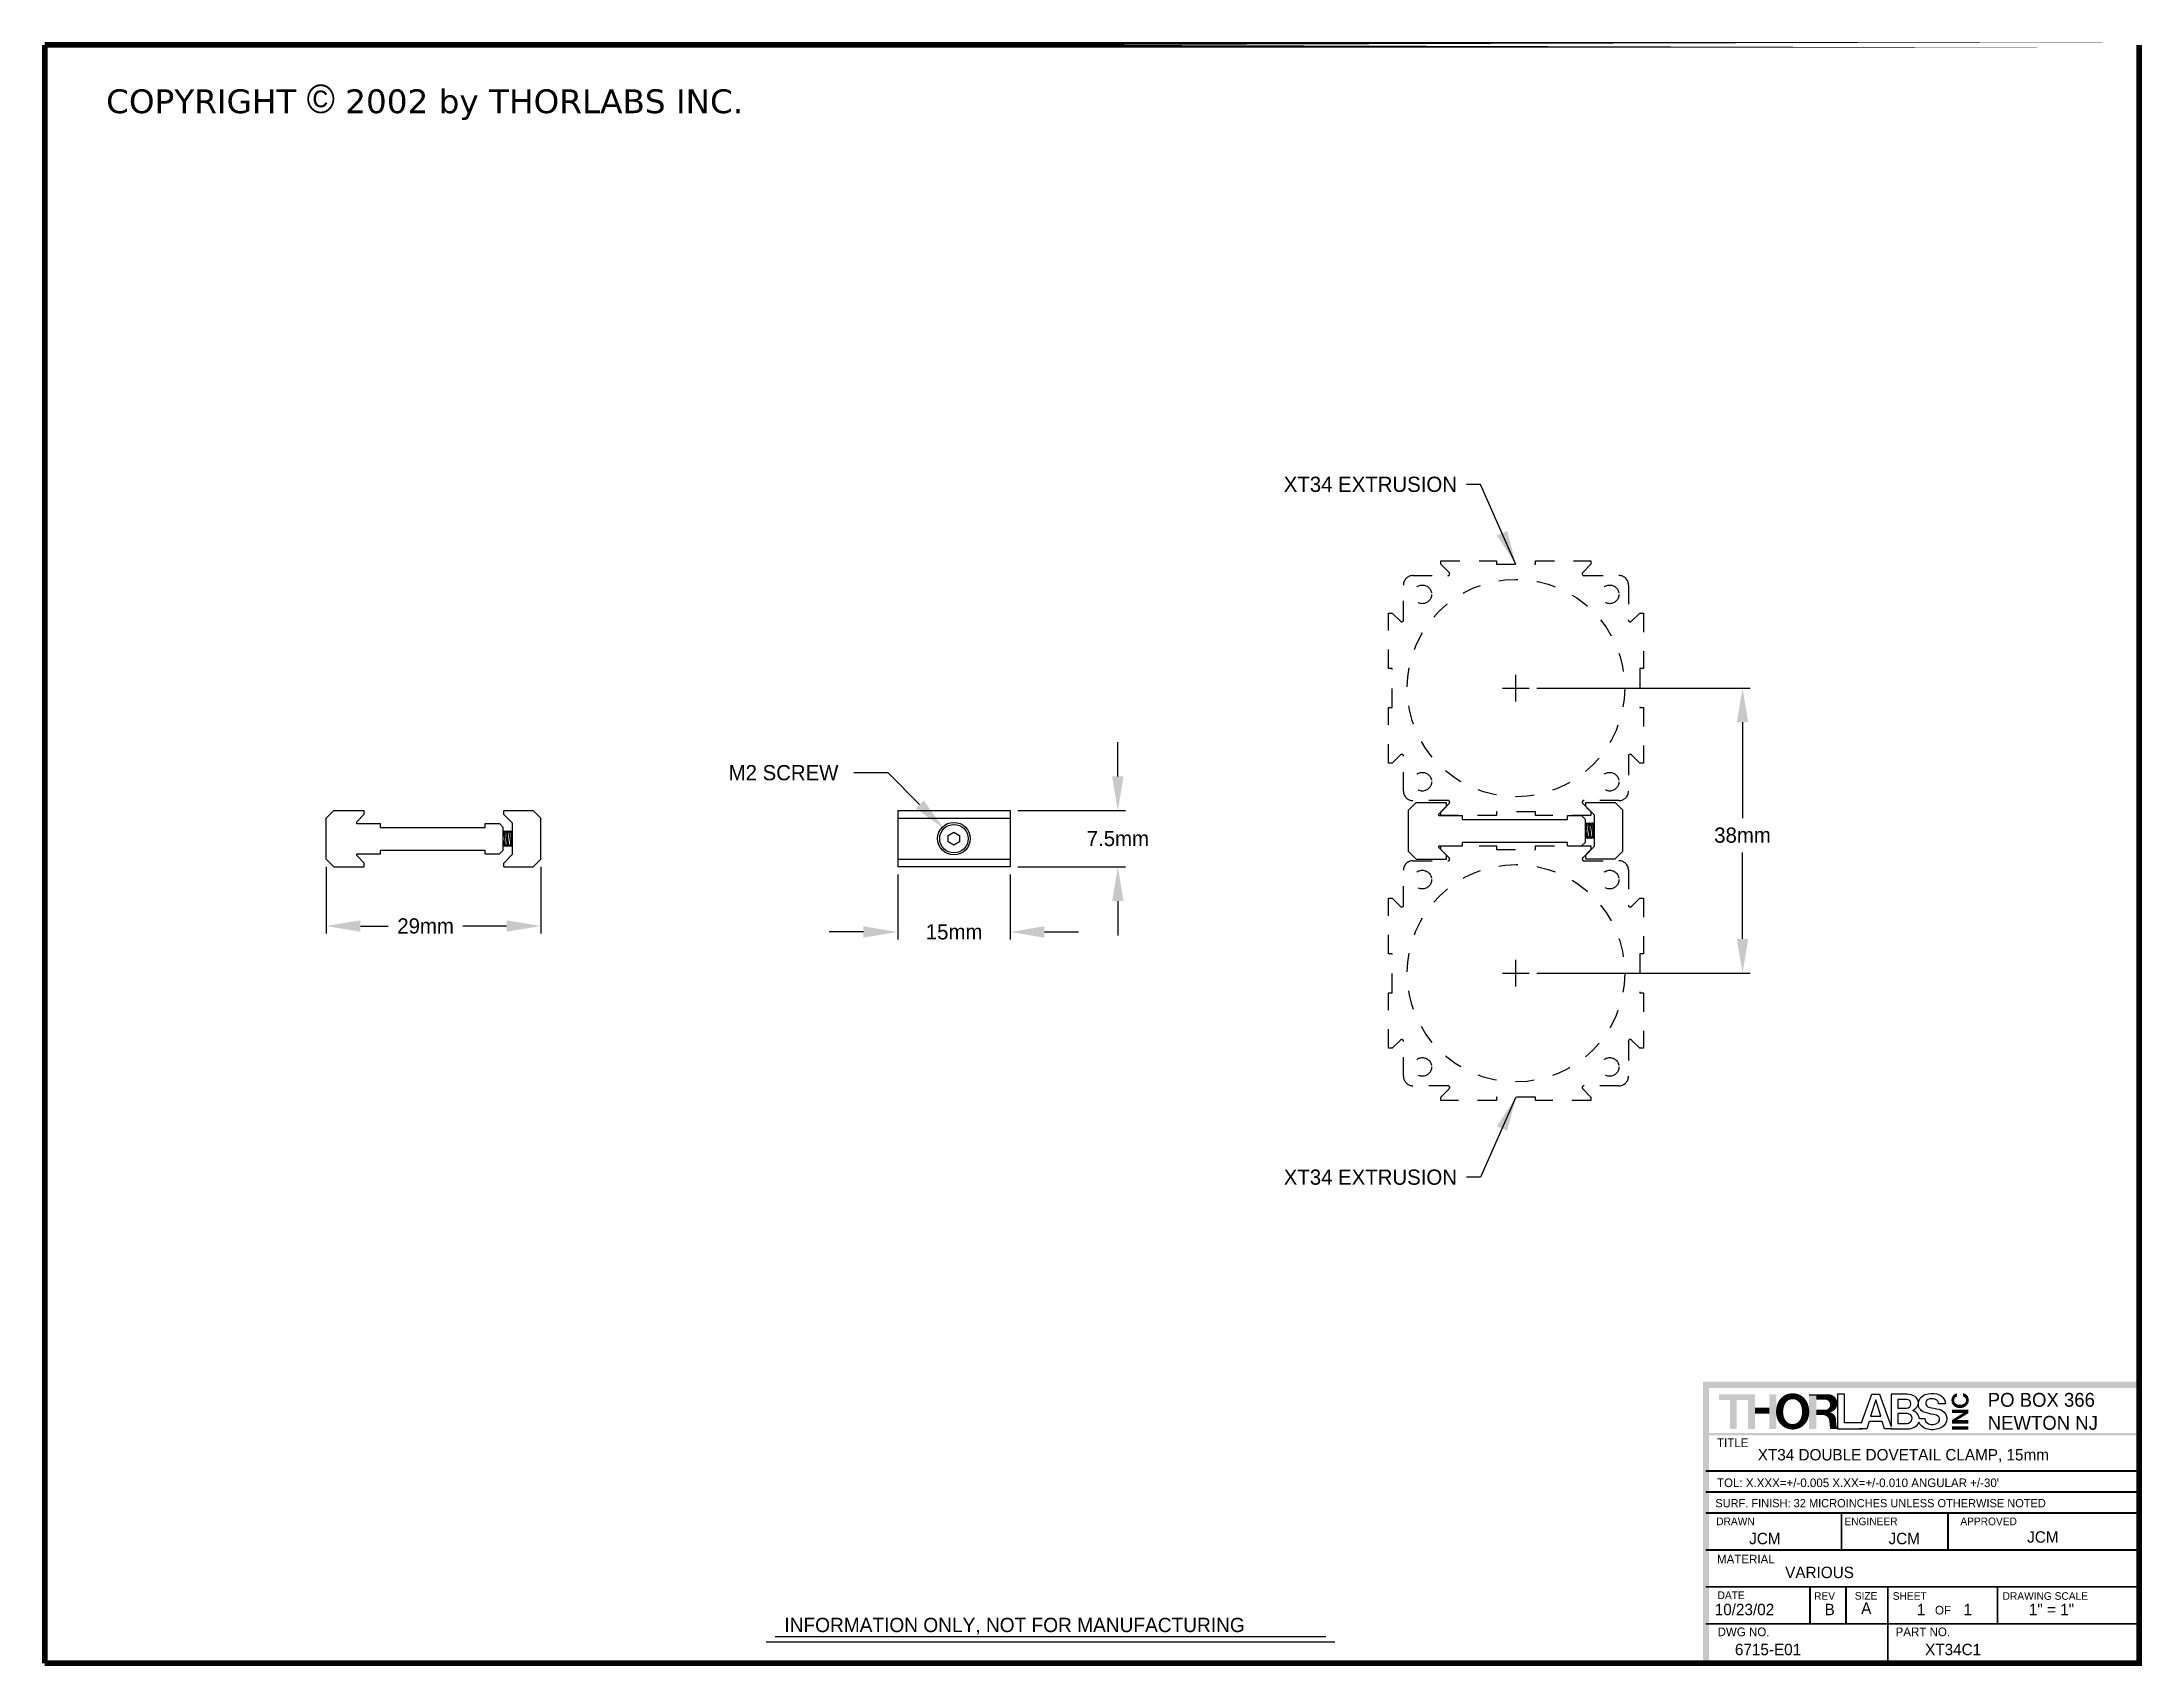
# Model space of a CAD drawing. Extents: x 0.3 to 11.3, y 0.3 to 8.8.
import ezdxf
from ezdxf.enums import TextEntityAlignment as Align

# ---------------------------------------------------------------- set-up
doc = ezdxf.new("R2010")
doc.units = 0
doc.header["$LTSCALE"] = 0.35
doc.linetypes.add('HIDDEN', pattern=[0.375, 0.25, -0.125])
for name, color, linetype in [('BORDER', 7, 'CONTINUOUS'), ('D1', 7, 'CONTINUOUS'), ('HARDWARE', 7, 'CONTINUOUS'), ('S1', 7, 'CONTINUOUS'), ('S2', 7, 'CONTINUOUS'), ('S3', 7, 'CONTINUOUS')]:
    doc.layers.add(name, color=color, linetype=linetype)
doc.dimstyles.get("Standard").update_dxf_attribs({"dimtxt": 0.08, "dimasz": 0.18, "dimexe": 0.04, "dimexo": 0.04, "dimgap": 0.05, "dimtad": 0, "dimtih": 1, "dimtoh": 1, "dimdec": 3, "dimzin": 0, "dimtxsty": 'STANDARD', "dimcen": 0.07, "dimclrt": 256, "dimazin": 3, "dimtfac": 1, "dimtdec": 3, "dimtofl": 0, "dimtmove": 0, "dimatfit": 3, "dimtolj": 1, "dimtzin": 0})

# ---------------------------------------------------------------- blocks, each defined once
blk = doc.blocks.new('M2SCREWB')
at = {"layer": 'HARDWARE'}
for p, q in [((-0.03, 0.017), (0, 0.034)), ((-0.03, -0.017), (-0.03, 0.017)), ((0, 0.034), (0.03, 0.017)), ((0.03, 0.017), (0.03, -0.017)), ((0, -0.034), (-0.03, -0.017)), ((0.03, -0.017), (0, -0.034))]:
    blk.add_line(p, q, dxfattribs=at)
blk.add_circle((0, 0), 0.0748, dxfattribs=at)
blk = doc.blocks.new('XT34')
at = {"layer": 'S3', "linetype": 'HIDDEN'}
for p, q in [((-0.394, 0.669), (-0.102, 0.669)), ((-0.394, 0.65), (-0.394, 0.669)), ((-0.102, 0.669), (-0.102, 0.65)), ((0.102, 0.669), (0.394, 0.669)), ((0.102, 0.65), (0.102, 0.669)), ((0.394, 0.669), (0.394, 0.65)), ((-0.541, 0.591), (-0.358, 0.591)), ((-0.351, 0.607), (-0.394, 0.65)), ((-0.102, 0.65), (0.102, 0.65)), ((0.394, 0.65), (0.351, 0.607)), ((0.358, 0.591), (0.541, 0.591)), ((-0.591, 0.358), (-0.591, 0.541)), ((0.591, 0.541), (0.591, 0.358)), ((-0.669, 0.102), (-0.669, 0.394)), ((-0.669, 0.394), (-0.65, 0.394)), ((-0.65, 0.394), (-0.607, 0.351)), ((0.607, 0.351), (0.65, 0.394)), ((0.65, 0.394), (0.669, 0.394)), ((0.669, 0.394), (0.669, 0.102)), ((-0.65, 0.102), (-0.669, 0.102)), ((-0.65, -0.102), (-0.65, 0.102)), ((0.65, 0.102), (0.65, -0.102)), ((0.669, 0.102), (0.65, 0.102)), ((-0.669, -0.394), (-0.669, -0.102)), ((-0.669, -0.102), (-0.65, -0.102)), ((0.65, -0.102), (0.669, -0.102)), ((0.669, -0.102), (0.669, -0.394)), ((-0.65, -0.394), (-0.669, -0.394)), ((-0.607, -0.351), (-0.65, -0.394)), ((-0.591, -0.541), (-0.591, -0.358)), ((0.591, -0.358), (0.591, -0.541)), ((0.65, -0.394), (0.607, -0.351)), ((0.669, -0.394), (0.65, -0.394)), ((-0.358, -0.591), (-0.541, -0.591)), ((-0.394, -0.65), (-0.351, -0.607)), ((-0.394, -0.669), (-0.394, -0.65)), ((0.102, -0.65), (-0.102, -0.65)), ((-0.102, -0.65), (-0.102, -0.669)), ((0.102, -0.669), (0.102, -0.65)), ((0.351, -0.607), (0.394, -0.65)), ((0.541, -0.591), (0.358, -0.591)), ((0.394, -0.65), (0.394, -0.669)), ((-0.102, -0.669), (-0.394, -0.669)), ((0.394, -0.669), (0.102, -0.669))]:
    blk.add_line(p, q, dxfattribs=at)
for centre, radius in [((0, 0), 0.571), ((-0.492, 0.492), 0.049), ((0.492, 0.492), 0.049), ((-0.492, -0.492), 0.049), ((0.492, -0.492), 0.049)]:
    blk.add_circle(centre, radius, dxfattribs=at)
for centre, radius, start, end in [((-0.541, 0.541), 0.05, 90, 180), ((-0.358, 0.6), 0.00984, 270, 45), ((0.358, 0.6), 0.00984, 135, 270), ((0.541, 0.541), 0.05, 0, 90), ((-0.6, 0.358), 0.00984, 225, 0), ((0.6, 0.358), 0.00984, 180, 315), ((-0.6, -0.358), 0.00984, 0, 135), ((0.6, -0.358), 0.00984, 45, 180), ((-0.541, -0.541), 0.05, 180, 270), ((0.541, -0.541), 0.05, 270, 0), ((-0.358, -0.6), 0.00984, 315, 90), ((0.358, -0.6), 0.00984, 90, 225)]:
    blk.add_arc(centre, radius, start, end, dxfattribs=at)
blk = doc.blocks.new('COPYRIGHT02')
at = {"layer": 'BORDER', "insert": (0.026, 0.323), "char_height": 0.25, "width": 9.341, "attachment_point": 1}
blk.add_mtext('{\\FVERDANA.TTF;COPYRIGHT \\FSYMBOL.TTF;\\H1.2x;Ó\\FVERDANA.TTF;\\H0.8333x; 2002 by THORLABS INC.}', dxfattribs=at)
blk = doc.blocks.new('ESD-INFO')
at = {"layer": 'D1'}
for p, q in [((2.988, 0), (-2.987, 0)), ((-2.892, 0.06), (2.893, 0.06))]:
    blk.add_line(p, q, dxfattribs=at)
blk.add_text('INFORMATION ONLY, NOT FOR MANUFACTURING', height=0.15, dxfattribs=at).set_placement((-2.795, 0.107))

msp = doc.modelspace()

# ---------------------------------------------------------------- linework, layer by layer
at = {"layer": 'BORDER'}
for p, q in [((9.681, 1.695, 0.233), (9.681, 1.513, 0.233)), ((9.719, 1.695, 0.233), (9.681, 1.695, 0.233)), ((9.719, 1.544, 0.233), (9.719, 1.695, 0.233)), ((9.883, 1.665, 0.233), (9.856, 1.579, 0.233)), ((9.909, 1.579, 0.233), (9.883, 1.665, 0.233)), ((9.963, 1.695, 0.233), (9.963, 1.525, 0.233)), ((10.048, 1.695, 0.233), (9.963, 1.695, 0.233)), ((10.045, 1.667, 0.233), (9.999, 1.667, 0.233)), ((9.999, 1.667, 0.233), (9.999, 1.622, 0.233)), ((9.856, 1.579, 0.233), (9.909, 1.579, 0.233)), ((9.999, 1.622, 0.233), (10.045, 1.622, 0.233)), ((9.999, 1.594, 0.233), (9.999, 1.541, 0.233)), ((10.048, 1.594, 0.233), (9.999, 1.594, 0.233)), ((9.681, 1.513, 0.233), (9.81, 1.513, 0.233)), ((9.808, 1.544, 0.233), (9.719, 1.544, 0.233)), ((9.963, 1.513, 0.233), (10.051, 1.513, 0.233)), ((9.999, 1.541, 0.233), (10.043, 1.541, 0.233)), ((8.991, 1.291, 0.116), (11.255, 1.291, 0.116)), ((8.991, 1.181, 0.116), (11.255, 1.181, 0.116)), ((8.991, 1.071, 0.116), (11.255, 1.071, 0.116)), ((9.703, 0.877), (9.703, 1.071)), ((10.262, 0.877), (10.262, 1.071)), ((8.991, 0.877, 0.116), (11.269, 0.877, 0.116)), ((8.991, 0.683, 0.116), (11.269, 0.683, 0.116)), ((9.538, 0.489), (9.538, 0.683)), ((9.727, 0.683), (9.727, 0.489)), ((9.946, 0.282, 0.116), (9.946, 0.683, 0.116)), ((10.522, 0.683, 0.116), (10.522, 0.489, 0.116)), ((8.991, 0.489, 0.116), (11.266, 0.489, 0.116))]:
    msp.add_line(p, q, dxfattribs=at)
for points, const_width in [([(0.266, 0.282), (11.266, 0.282), (11.266, 8.782)], 0.03), ([(0.266, 8.782), (0.266, 0.282)], 0.03), ([(9.633, 1.691), (9.533, 1.691)], 0.00728), ([(8.991, 1.291), (11.255, 1.291)], 0.01), ([(11.255, 1.181), (8.991, 1.181)], 0.01), ([(8.991, 1.071), (11.255, 1.071)], 0.01), ([(9.703, 1.071), (9.703, 0.877)], 0.01), ([(10.262, 1.071), (10.262, 0.877)], 0.01), ([(8.991, 0.877), (11.269, 0.877)], 0.01), ([(11.269, 0.683), (8.991, 0.683)], 0.01), ([(9.538, 0.683), (9.538, 0.489)], 0.01), ([(9.727, 0.683), (9.727, 0.489)], 0.01), ([(9.946, 0.683), (9.946, 0.282)], 0.01), ([(10.522, 0.683), (10.522, 0.489)], 0.01), ([(11.266, 0.489), (8.991, 0.489)], 0.01)]:
    msp.add_lwpolyline(points, dxfattribs=dict(at, const_width=const_width))
at = {"layer": 'BORDER', "const_width": 0.03}
msp.add_lwpolyline([(11.266, 8.782), (0.266, 8.782)], close=True, dxfattribs=at)
at = {"layer": 'BORDER'}
for points, const_width in [([(9.524, 1.639, 0.741471), (9.368, 1.638, 0.741471)], 0.00728), ([(9.616, 1.609, 1), (9.616, 1.67, 1)], 0.00728), ([(9.639, 1.603, 0.939934), (9.633, 1.691, 0.939934)], 0.00728), ([(10.284, 1.676, 0.398621), (10.307, 1.627, 0.398621)], 0.00342), ([(10.309, 1.697, 0.284121), (10.284, 1.676, 0.288845)], 0.00342), ([(10.309, 1.683, 0.342627), (10.293, 1.666, 0.294281), (10.304, 1.643, 0.273538), (10.347, 1.644, 0.20817), (10.358, 1.659, 0.418985), (10.341, 1.684, 0.418985)], 0.00342), ([(10.366, 1.68, 0.261966), (10.341, 1.698, 0.265647)], 0.00342), ([(10.356, 1.635, 0.179001), (10.369, 1.656, 0.179001)], 0.00342), ([(10.369, 1.656, 0.152191), (10.366, 1.68, 0.152191)], 0.00342), ([(9.368, 1.638, 0.143054), (9.367, 1.573, 0.143054)], 0.00728), ([(9.367, 1.573, 0.761639), (9.526, 1.574, 0.761639)], 0.00728), ([(9.526, 1.574, 0.140695), (9.524, 1.639, 0.140695)], 0.00728), ([(9.642, 1.555, 0.389398), (9.605, 1.589, 0.389398)], 0.00728), ([(9.67, 1.565, 0.358135), (9.639, 1.596, 0.358135)], 0.00728), ([(10.307, 1.627, 0.270661), (10.356, 1.635, 0.270661)], 0.00342), ([(9.645, 1.522, 0.114836), (9.648, 1.514, 0.114836)], 0.00728), ([(9.674, 1.524, 0.095067), (9.677, 1.514, 0.140492)], 0.00728)]:
    msp.add_lwpolyline(points, format="xyb", dxfattribs=dict(at, const_width=const_width))
at = {"layer": 'BORDER', "const_width": 0.00728}
msp.add_lwpolyline([(9.402, 1.644, 0.228527), (9.402, 1.562, 0.623004), (9.49, 1.562, 0.229006), (9.49, 1.645, 0.632312)], format="xyb", close=True, dxfattribs=at)
at = {"layer": 'BORDER'}
for points in [[(9.808, 1.544), (9.862, 1.695), (9.903, 1.695), (9.963, 1.525)], [(9.917, 1.552), (9.848, 1.552), (9.836, 1.513), (9.797, 1.513)], [(9.968, 1.513), (9.929, 1.513), (9.917, 1.552)]]:
    msp.add_lwpolyline(points, dxfattribs=at)
for points in [[(10.112, 1.567), (10.141, 1.567, 0.302044), (10.16, 1.54, 0.26537), (10.21, 1.546, 0.635606), (10.201, 1.584, -0.000944), (10.142, 1.598, -0.344245), (10.107, 1.642, -0.322222), (10.143, 1.693, -0.141736), (10.204, 1.697, -0.333774), (10.249, 1.644), (10.213, 1.644, 0.301979), (10.196, 1.668, 0.197288), (10.157, 1.667, 0.728374), (10.162, 1.627, 0.001957)], [(10.162, 1.627, 0.001957), (10.214, 1.616, -0.213696), (10.249, 1.591, -0.207559), (10.254, 1.554, -0.231198), (10.22, 1.516, -0.176336), (10.148, 1.513, -0.211591), (10.109, 1.548)]]:
    msp.add_lwpolyline(points, format="xyb", dxfattribs=at)
for centre, radius, start, end in [((10.045, 1.645, 0.233), 0.0227, 270, 90), ((10.048, 1.62, 0.233), 0.0748, 58.6702, 90), ((10.066, 1.649, 0.233), 0.041, 358.6533, 58.6702), ((10.043, 1.573, 0.233), 0.0323, 270, 313.2275), ((10.048, 1.568, 0.233), 0.0255, 313.2275, 90), ((10.045, 1.677, 0.233), 0.0742, 295.3784, 313.1576), ((10.051, 1.55, 0.233), 0.0653, 41.8214, 67.2112), ((10.065, 1.563, 0.233), 0.0465, 297.4526, 341.3323), ((10.072, 1.649, 0.233), 0.0347, 313.1576, 358.6533), ((10.065, 1.563, 0.233), 0.0465, 5.7977, 41.8214), ((10.051, 1.59, 0.233), 0.0771, 270, 297.4526)]:
    msp.add_arc(centre, radius, start, end, dxfattribs=at)
for points in [[(9.059, 1.695, 0.233), (9.212, 1.695, 0.233), (9.059, 1.665, 0.233), (9.212, 1.665, 0.233)], [(9.117, 1.513, 0.233), (9.153, 1.513, 0.233), (9.117, 1.665, 0.233), (9.153, 1.665, 0.233)], [(9.212, 1.695, 0.233), (9.248, 1.695, 0.233), (9.212, 1.513, 0.233), (9.248, 1.513, 0.233)], [(9.323, 1.695, 0.233), (9.36, 1.695, 0.233), (9.323, 1.513, 0.233), (9.36, 1.513, 0.233)], [(9.397, 1.681, 0.233), (9.411, 1.661, 0.233), (9.373, 1.654, 0.233), (9.399, 1.635, 0.233)], [(9.446, 1.698, 0.233), (9.445, 1.672, 0.233), (9.397, 1.681, 0.233), (9.411, 1.661, 0.233)], [(9.479, 1.691, 0.233), (9.47, 1.665, 0.233), (9.446, 1.698, 0.233), (9.445, 1.672, 0.233)], [(9.515, 1.663, 0.233), (9.488, 1.65, 0.233), (9.479, 1.691, 0.233), (9.47, 1.665, 0.233)], [(9.531, 1.611, 0.233), (9.499, 1.614, 0.233), (9.515, 1.663, 0.233), (9.488, 1.65, 0.233)], [(9.533, 1.513, 0.233), (9.533, 1.695, 0.233), (9.57, 1.513, 0.233), (9.57, 1.691, 0.233)], [(9.57, 1.667, 0.233), (9.57, 1.691, 0.233), (9.616, 1.667, 0.233), (9.633, 1.695, 0.233)], [(9.632, 1.669, 0.233), (9.645, 1.69, 0.233), (9.616, 1.667, 0.233), (9.633, 1.695, 0.233)], [(9.644, 1.656, 0.233), (9.673, 1.67, 0.233), (9.632, 1.669, 0.233), (9.645, 1.69, 0.233)], [(9.648, 1.641, 0.233), (9.677, 1.632, 0.233), (9.644, 1.656, 0.233), (9.673, 1.67, 0.233)], [(10.304, 1.682, 0.233), (10.295, 1.691, 0.233), (10.293, 1.67, 0.233), (10.283, 1.674, 0.233)], [(10.293, 1.67, 0.233), (10.283, 1.674, 0.233), (10.295, 1.652, 0.233), (10.284, 1.648, 0.233)], [(10.304, 1.682, 0.233), (10.295, 1.691, 0.233), (10.307, 1.683, 0.233), (10.306, 1.698, 0.233)], [(10.307, 1.683, 0.233), (10.306, 1.698, 0.233), (10.309, 1.682, 0.233), (10.309, 1.698, 0.233)], [(10.343, 1.683, 0.233), (10.345, 1.699, 0.233), (10.341, 1.682, 0.233), (10.341, 1.7, 0.233)], [(10.354, 1.677, 0.233), (10.365, 1.684, 0.233), (10.343, 1.683, 0.233), (10.345, 1.699, 0.233)], [(10.351, 1.645, 0.233), (10.358, 1.634, 0.233), (10.359, 1.662, 0.233), (10.37, 1.656, 0.233)], [(10.359, 1.662, 0.233), (10.37, 1.656, 0.233), (10.354, 1.677, 0.233), (10.365, 1.684, 0.233)], [(9.323, 1.624, 0.233), (9.248, 1.624, 0.233), (9.323, 1.593, 0.233), (9.248, 1.593, 0.233)], [(9.373, 1.654, 0.233), (9.399, 1.635, 0.233), (9.362, 1.603, 0.233), (9.392, 1.601, 0.233)], [(9.362, 1.603, 0.233), (9.392, 1.601, 0.233), (9.375, 1.551, 0.233), (9.401, 1.561, 0.233)], [(9.375, 1.551, 0.233), (9.401, 1.561, 0.233), (9.414, 1.518, 0.233), (9.427, 1.537, 0.233)], [(9.446, 1.512, 0.233), (9.446, 1.535, 0.233), (9.494, 1.528, 0.233), (9.481, 1.546, 0.233)], [(9.494, 1.528, 0.233), (9.481, 1.546, 0.233), (9.519, 1.557, 0.233), (9.498, 1.579, 0.233)], [(9.519, 1.557, 0.233), (9.498, 1.579, 0.233), (9.531, 1.611, 0.233), (9.499, 1.614, 0.233)], [(9.57, 1.613, 0.233), (9.57, 1.585, 0.233), (9.616, 1.613, 0.233), (9.605, 1.585, 0.233)], [(9.621, 1.587, 0.233), (9.639, 1.599, 0.233), (9.605, 1.585, 0.233), (9.616, 1.613, 0.233)], [(9.636, 1.612, 0.233), (9.649, 1.606, 0.233), (9.616, 1.613, 0.233), (9.639, 1.599, 0.233)], [(9.631, 1.577, 0.233), (9.651, 1.591, 0.233), (9.621, 1.587, 0.233), (9.639, 1.599, 0.233)], [(9.639, 1.566, 0.233), (9.669, 1.576, 0.233), (9.631, 1.577, 0.233), (9.651, 1.591, 0.233)], [(9.636, 1.612, 0.233), (9.649, 1.606, 0.233), (9.648, 1.641, 0.233), (9.677, 1.632, 0.233)], [(9.639, 1.555, 0.233), (9.673, 1.565, 0.233), (9.639, 1.566, 0.233), (9.669, 1.576, 0.233)], [(9.639, 1.555, 0.233), (9.642, 1.522, 0.233), (9.673, 1.565, 0.233), (9.677, 1.525, 0.233)], [(10.283, 1.614, 0.233), (10.369, 1.614, 0.233), (10.283, 1.596, 0.233), (10.369, 1.596, 0.233)], [(10.283, 1.559, 0.233), (10.369, 1.613, 0.233), (10.283, 1.542, 0.233), (10.369, 1.595, 0.233)], [(10.369, 1.541, 0.233), (10.283, 1.541, 0.233), (10.369, 1.559, 0.233), (10.283, 1.559, 0.233)], [(10.295, 1.652, 0.233), (10.284, 1.648, 0.233), (10.311, 1.639, 0.233), (10.302, 1.629, 0.233)], [(10.311, 1.639, 0.233), (10.302, 1.629, 0.233), (10.328, 1.638, 0.233), (10.329, 1.623, 0.233)], [(10.328, 1.638, 0.233), (10.329, 1.623, 0.233), (10.351, 1.645, 0.233), (10.358, 1.634, 0.233)], [(9.414, 1.518, 0.233), (9.427, 1.537, 0.233), (9.446, 1.512, 0.233), (9.446, 1.535, 0.233)], [(9.643, 1.518, 0.233), (9.677, 1.521, 0.233), (9.642, 1.522, 0.233), (9.677, 1.525, 0.233)], [(9.645, 1.513, 0.233), (9.682, 1.513, 0.233), (9.643, 1.518, 0.233), (9.677, 1.521, 0.233)], [(10.283, 1.508, 0.233), (10.283, 1.526, 0.233), (10.369, 1.508, 0.233), (10.369, 1.526, 0.233)]]:
    msp.add_solid(points, dxfattribs=at)
for points in [[(9.007, 1.728, 0.116), (8.975, 1.761, 0.116), (9.007, 0.295, 0.116), (8.975, 0.295, 0.116)], [(11.255, 1.728, 0.116), (11.255, 1.76, 0.116), (9.007, 1.728, 0.116), (8.975, 1.76, 0.116)], [(11.255, 1.479, 0.116), (11.255, 1.492, 0.116), (8.994, 1.479, 0.116), (8.994, 1.492, 0.116)]]:
    msp.add_trace(points, dxfattribs=at)
at = {"layer": 'D1'}
for p, q in [((7.993, 5.334), (7.993, 5.474)), ((7.923, 5.404), (8.063, 5.404)), ((8.103, 5.404), (9.223, 5.404)), ((9.183, 5.224), (9.183, 4.721)), ((5.902, 4.94), (5.902, 5.12)), ((4.696, 4.959), (4.516, 4.959)), ((4.861, 4.793), (4.696, 4.959)), ((5.376, 4.76), (5.942, 4.76)), ((9.183, 4.086), (9.183, 4.541)), ((1.744, 4.465), (1.744, 4.114)), ((2.871, 4.465), (2.871, 4.114)), ((4.746, 4.425), (4.746, 4.083)), ((5.336, 4.425), (5.336, 4.083)), ((5.376, 4.465), (5.942, 4.465)), ((5.902, 4.285), (5.902, 4.105)), ((1.924, 4.154), (2.069, 4.154)), ((2.691, 4.154), (2.462, 4.154)), ((4.566, 4.123), (4.386, 4.123)), ((5.516, 4.123), (5.696, 4.123)), ((7.993, 3.836), (7.993, 3.976)), ((7.923, 3.906), (8.063, 3.906)), ((8.103, 3.906), (9.223, 3.906))]:
    msp.add_line(p, q, dxfattribs=at)
for points in [[(9.153, 5.224), (9.213, 5.224), (9.183, 5.404)], [(5.872, 4.94), (5.932, 4.94), (5.902, 4.76)], [(4.882, 4.814), (4.84, 4.772), (4.988, 4.666)], [(5.872, 4.285), (5.932, 4.285), (5.902, 4.465)], [(1.924, 4.184), (1.924, 4.124), (1.744, 4.154)], [(2.691, 4.184), (2.691, 4.124), (2.871, 4.154)], [(4.566, 4.153), (4.566, 4.093), (4.746, 4.123)], [(5.516, 4.153), (5.516, 4.093), (5.336, 4.123)], [(9.153, 4.086), (9.213, 4.086), (9.183, 3.906)]]:
    msp.add_solid(points, dxfattribs=at)
at = {"layer": 'HARDWARE'}
for p, q in [((2.721, 4.65), (2.674, 4.65)), ((8.404, 4.692), (8.358, 4.692)), ((2.674, 4.575), (2.721, 4.575)), ((8.358, 4.617), (8.404, 4.617))]:
    msp.add_line(p, q, dxfattribs=at)
for points in [[(2.686, 4.642), (2.684, 4.642), (2.679, 4.652), (2.676, 4.652), (2.674, 4.648)], [(2.674, 4.604), (2.678, 4.583), (2.68, 4.583), (2.685, 4.573), (2.686, 4.573), (2.678, 4.652)], [(2.704, 4.642), (2.702, 4.642), (2.697, 4.652), (2.694, 4.652), (2.689, 4.642), (2.686, 4.642), (2.695, 4.583), (2.698, 4.583), (2.703, 4.573), (2.704, 4.573), (2.695, 4.652)], [(2.721, 4.642), (2.72, 4.642), (2.714, 4.652), (2.712, 4.652), (2.707, 4.642), (2.704, 4.642), (2.713, 4.583), (2.716, 4.583), (2.721, 4.574)], [(2.721, 4.588), (2.713, 4.652)], [(8.37, 4.684), (8.367, 4.684), (8.362, 4.694), (8.36, 4.694), (8.358, 4.69)], [(8.358, 4.646), (8.361, 4.625), (8.363, 4.625), (8.369, 4.615), (8.37, 4.615), (8.361, 4.694)], [(8.388, 4.684), (8.385, 4.684), (8.38, 4.694), (8.377, 4.694), (8.372, 4.684), (8.37, 4.684), (8.379, 4.625), (8.381, 4.625), (8.386, 4.615), (8.388, 4.615), (8.379, 4.694)], [(8.404, 4.684), (8.403, 4.684), (8.398, 4.694), (8.395, 4.694), (8.39, 4.684), (8.388, 4.684), (8.396, 4.625), (8.399, 4.625), (8.404, 4.616)], [(8.404, 4.63), (8.396, 4.694)], [(2.678, 4.583), (2.675, 4.583), (2.674, 4.581)], [(2.695, 4.583), (2.693, 4.583), (2.688, 4.573), (2.686, 4.573)], [(2.713, 4.583), (2.711, 4.583), (2.705, 4.573), (2.704, 4.573)], [(8.361, 4.625), (8.358, 4.625), (8.358, 4.623)], [(8.379, 4.625), (8.376, 4.625), (8.371, 4.615), (8.37, 4.615)], [(8.396, 4.625), (8.394, 4.625), (8.389, 4.615), (8.388, 4.615)]]:
    msp.add_lwpolyline(points, dxfattribs=at)
at = {"layer": 'S1'}
for p, q in [((1.744, 4.721), (1.784, 4.761)), ((1.784, 4.761), (1.944, 4.761)), ((1.944, 4.741), (1.944, 4.761)), ((7.428, 4.762), (7.468, 4.802)), ((7.428, 4.546), (7.428, 4.762)), ((7.468, 4.802), (7.628, 4.802)), ((7.588, 4.742), (7.628, 4.782)), ((7.628, 4.782), (7.628, 4.802)), ((1.744, 4.505), (1.744, 4.721)), ((1.904, 4.701), (1.944, 4.741)), ((1.908, 4.692), (2.029, 4.692)), ((2.029, 4.672), (2.029, 4.692)), ((2.029, 4.672), (2.579, 4.672)), ((2.579, 4.672), (2.579, 4.692)), ((2.579, 4.692), (2.654, 4.692)), ((2.654, 4.692), (2.674, 4.672)), ((2.674, 4.553), (2.674, 4.672)), ((7.591, 4.734), (7.713, 4.734)), ((7.713, 4.714), (7.713, 4.734)), ((7.713, 4.714), (8.263, 4.714)), ((8.263, 4.714), (8.263, 4.734)), ((8.263, 4.734), (8.338, 4.734)), ((8.338, 4.734), (8.358, 4.714)), ((8.358, 4.595), (8.358, 4.714)), ((1.904, 4.525), (1.944, 4.485)), ((1.908, 4.533), (2.029, 4.533)), ((2.029, 4.553), (2.579, 4.553)), ((2.029, 4.533), (2.029, 4.553)), ((2.579, 4.533), (2.579, 4.553)), ((2.579, 4.533), (2.654, 4.533)), ((2.654, 4.533), (2.674, 4.553)), ((7.468, 4.506), (7.428, 4.546)), ((7.588, 4.566), (7.628, 4.526)), ((7.591, 4.575), (7.713, 4.575)), ((7.628, 4.506), (7.628, 4.526)), ((7.713, 4.595), (8.263, 4.595)), ((7.713, 4.575), (7.713, 4.595)), ((8.263, 4.575), (8.263, 4.595)), ((8.263, 4.575), (8.338, 4.575)), ((8.338, 4.575), (8.358, 4.595)), ((1.784, 4.465), (1.744, 4.505)), ((1.784, 4.465), (1.944, 4.465)), ((1.944, 4.465), (1.944, 4.485)), ((7.468, 4.506), (7.628, 4.506))]:
    msp.add_line(p, q, dxfattribs=at)
for centre, start, end in [((1.908, 4.697), 135, 270), ((7.591, 4.739), 135, 270), ((1.908, 4.528), 90, 225), ((7.591, 4.57), 90, 225)]:
    msp.add_arc(centre, 0.005, start, end, dxfattribs=at)
at = {"layer": 'S2', "linetype": 'CONTINUOUS'}
for p, q in [((2.677, 4.76), (2.831, 4.76)), ((2.677, 4.74), (2.677, 4.76)), ((2.871, 4.72), (2.831, 4.76)), ((8.36, 4.802), (8.514, 4.802)), ((8.36, 4.782), (8.36, 4.802)), ((8.36, 4.782), (8.404, 4.738)), ((8.554, 4.762), (8.514, 4.802)), ((8.554, 4.547), (8.554, 4.762)), ((2.677, 4.74), (2.721, 4.696)), ((2.721, 4.696), (2.721, 4.529)), ((2.871, 4.505), (2.871, 4.72)), ((8.404, 4.738), (8.404, 4.571)), ((2.677, 4.485), (2.721, 4.529)), ((8.36, 4.527), (8.404, 4.571)), ((8.36, 4.507), (8.36, 4.527)), ((8.554, 4.547), (8.514, 4.507)), ((2.677, 4.465), (2.677, 4.485)), ((2.677, 4.465), (2.831, 4.465)), ((2.871, 4.505), (2.831, 4.465)), ((8.36, 4.507), (8.514, 4.507))]:
    msp.add_line(p, q, dxfattribs=at)
at = {"layer": 'S2'}
for p, q in [((4.746, 4.76), (5.336, 4.76)), ((4.746, 4.76), (4.746, 4.465)), ((5.336, 4.76), (5.336, 4.465)), ((4.746, 4.72), (5.336, 4.72)), ((4.746, 4.505), (5.336, 4.505)), ((5.336, 4.465), (4.746, 4.465))]:
    msp.add_line(p, q, dxfattribs=at)
msp.add_circle((5.041, 4.613), 0.0855, dxfattribs=at)

# ---------------------------------------------------------------- block references
at = {"layer": 'D1', "xscale": 0.5, "yscale": 0.5, "zscale": 0.5}
for name, p in [('COPYRIGHT02', (0.575, 8.412)), ('ESD-INFO', (5.548, 0.392))]:
    msp.add_blockref(name, p, dxfattribs=at)
at = {"layer": 'S3'}
for name, p in [('XT34', (7.993, 5.404)), ('M2SCREWB', (5.041, 4.613)), ('XT34', (7.993, 3.906))]:
    msp.add_blockref(name, p, dxfattribs=at)

# ---------------------------------------------------------------- texts
at = {"layer": 'BORDER'}
for s, height, p in [('PO BOX 366', 0.0728, (10.471, 1.629, 0.233)), ('NEWTON NJ', 0.0728, (10.471, 1.508, 0.233)), ('TITLE', 0.0453, (9.049, 1.417, 0.116)), ("TOL: X.XXX=+/-0.005 X.XX=+/-0.010 ANGULAR +/-30'", 0.04529, (9.049, 1.207, 0.116)), ('SURF. FINISH: 32 MICROINCHES UNLESS OTHERWISE NOTED', 0.04327, (9.04, 1.101, 0.111)), ('DRAWN', 0.04, (9.045, 1.007, 0.116)), ('ENGINEER', 0.04, (9.718, 1.007, 0.116)), ('APPROVED', 0.04, (10.327, 1.007, 0.116)), ('MATERIAL', 0.0453, (9.049, 0.806, 0.116)), ('DATE', 0.04, (9.052, 0.619, 0.116)), ('REV', 0.04, (9.559, 0.615, 0.116)), ('SHEET', 0.04, (9.972, 0.615, 0.116)), ('OF', 0.0453, (10.194, 0.538, 0.116)), ('DRAWING SCALE', 0.04, (10.549, 0.615, 0.116)), ('DWG NO.', 0.0453, (9.052, 0.424, 0.116)), ('PART NO.', 0.0453, (9.987, 0.424, 0.116))]:
    msp.add_text(s, height=height, dxfattribs=at).set_placement(p)
msp.add_text('SIZE', height=0.04, dxfattribs=at).set_placement((9.832, 0.616), align=Align.CENTER)
at = {"layer": 'D1'}
for s, p in [('XT34 DOUBLE DOVETAIL CLAMP, 15mm', (9.263, 1.347)), ('JCM', (9.218, 0.907)), ('JCM', (9.95, 0.907)), ('JCM', (10.678, 0.915)), ('VARIOUS', (9.407, 0.729)), ('10/23/02', (9.037, 0.534)), ('B', (9.614, 0.534)), ('1', (10.099, 0.534)), ('1', (10.344, 0.534)), ('1" = 1"', (10.687, 0.534)), ('6715-E01', (9.143, 0.324)), ('XT34C1', (10.142, 0.324))]:
    msp.add_text(s, height=0.06, dxfattribs=at).set_placement(p)
msp.add_text('A', height=0.06, dxfattribs=at).set_placement((9.833, 0.541), align=Align.CENTER)
at = {"layer": 'D1', "char_height": 0.08}
for s, insert, attachment_point in [('XT34 EXTRUSION', (7.683, 6.433), 9), ('\\A1;M2 SCREW', (4.146, 4.959), 5), ('\\A1;7.5mm', (5.902, 4.613), 5), ('\\A1;38mm', (9.183, 4.631), 5), ('\\A1;29mm', (2.266, 4.154), 5), ('\\A1;15mm', (5.042, 4.123), 5), ('XT34 EXTRUSION', (7.683, 2.875), 3)]:
    msp.add_mtext(s, dxfattribs=dict(at, insert=insert, attachment_point=attachment_point))

# ---------------------------------------------------------------- leaders
at = {"layer": 'D1', "annotation_type": 0, "has_hookline": 1, "hookline_direction": 1, "text_width": 1.067}
for points in [[(7.993, 6.053), (7.806, 6.473), (7.733, 6.473)], [(7.993, 3.255), (7.806, 2.835), (7.733, 2.835)]]:
    msp.add_leader(points, dimstyle='STANDARD', override={"dimgap": 0.05, "dimtad": 0, "dimatfit": 0}, dxfattribs=at)

doc.saveas('drawing.dxf')
